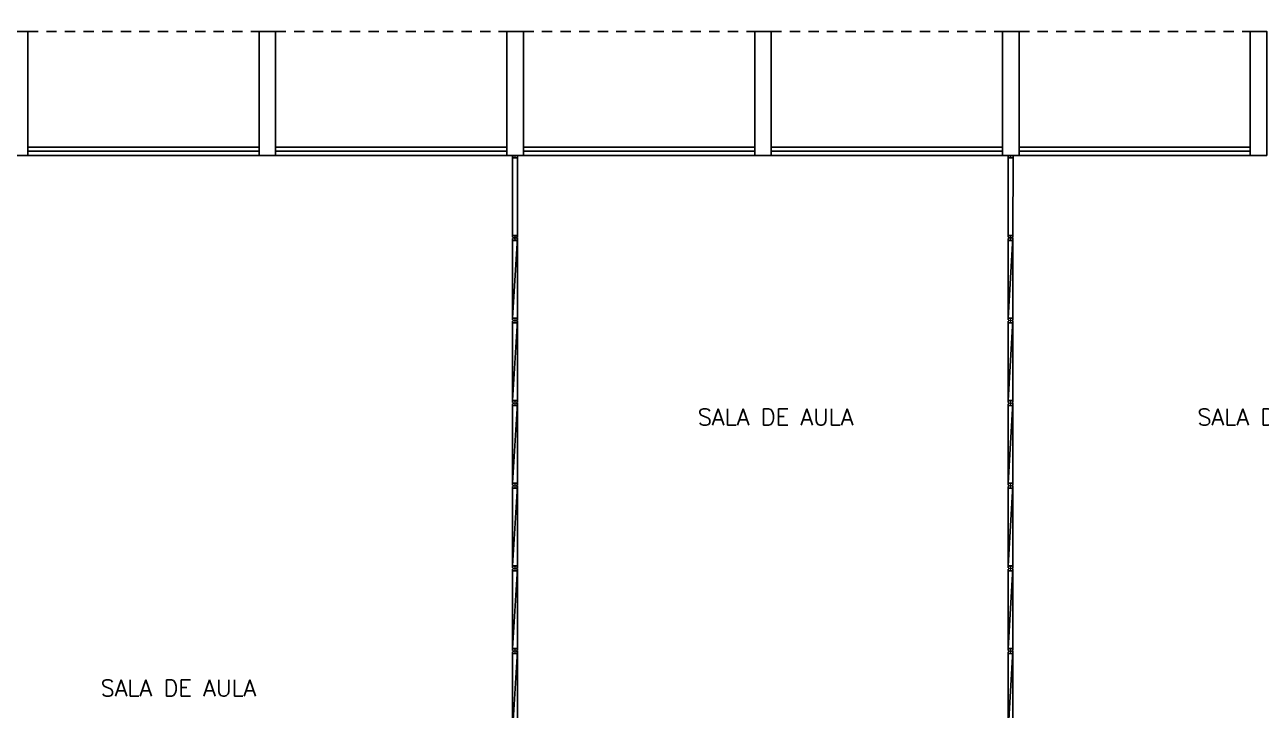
# Model space of a CAD drawing. Header units: millimetres. Extents: x 2641 to 2879, y 1208 to 1302.
# Drawn here: x 2759.09 to 2774.06, y 1285.18 to 1293.48 of the extents above; entities that cross this region are included whole.
import ezdxf
from ezdxf.enums import TextEntityAlignment as Align

# ---------------------------------------------------------------- set-up
doc = ezdxf.new("R2010")
doc.units = ezdxf.units.MM
doc.linetypes.add('HIDDEN2', pattern=[0.1875, 0.125, -0.0625])
for name, color, linetype in [('AREA', 2, 'Continuous'), ('DIV', 2, 'Continuous'), ('ESQ', 1, 'Continuous'), ('ESTR', 3, 'Continuous'), ('PROJ', 1, 'HIDDEN2'), ('TEXTOCENTROCUSTO', 2, 'Continuous')]:
    doc.layers.add(name, color=color, linetype=linetype)
doc.styles.add('1', font='romans.shx')
doc.styles.add('UNB-100', font='simplex.shx', dxfattribs={"height": 0.2})
doc.dimstyles.new('1-600', dxfattribs={"dimtxt": 1.1, "dimasz": 2.5, "dimexe": 2, "dimexo": 4, "dimgap": 0.2, "dimtad": 1, "dimdec": 0, "dimzin": 4, "dimdsep": 46, "dimlunit": 6, "dimtxsty": '1', "dimblk1": 'NONE', "dimblk2": 'NONE', "dimsah": 1, "dimcen": 0, "dimclrd": 2, "dimclre": 2, "dimclrt": 2, "dimadec": 0, "dimazin": 0, "dimtfac": 1, "dimtdec": 0, "dimtmove": 2, "dimatfit": 3, "dimldrblk": 'NONE', "dimfxl": 1, "dimtolj": 1, "dimtzin": 0, "dimarcsym": 0})

# ---------------------------------------------------------------- blocks, each defined once
blk = doc.blocks.new('PILAR-SLS')
blk.add_lwpolyline([(0, -1.5), (0.2, -1.5), (0.2, 0), (0, 0)], close=True)
blk = doc.blocks.new('*D54')
at = {"layer": 'DEFPOINTS', "color": 0, "transparency": 16777216}
for p in [(2653.93, 1299.895), (2653.93, 1293.396), (2876.13, 1293.396)]:
    blk.add_point(p, dxfattribs=at)
at = {"layer": 'TEXTOCENTROCUSTO', "color": 2, "lineweight": -2, "transparency": 16777216}
for p, q in [((2653.93, 1297.396), (2653.93, 1301.895)), ((2876.13, 1297.396), (2876.13, 1301.895)), ((2876.13, 1299.895), (2653.93, 1299.895))]:
    blk.add_line(p, q, dxfattribs=at)
at = {"layer": 'TEXTOCENTROCUSTO', "color": 2, "transparency": 16777216, "insert": (2765.03, 1300.645), "char_height": 1.1, "attachment_point": 5, "rotation": 0, "style": '1'}
blk.add_mtext('\\A1;PRC', dxfattribs=at)
blk = doc.blocks.new('_NONE')
at = {"color": 0, "linetype": 'ByBlock'}
blk.add_circle((0, 0), 0.25, dxfattribs=at)
blk = doc.blocks.new('DIVINI-SLS')
for p, q in [((-0.005, 0), (0.005, 0)), ((0.008, 0.02), (0, 0.02)), ((0, 0.001), (0, 0.02)), ((0, -0.005), (0, 0.005)), ((0, -0.02), (0, 0.001)), ((0.008, 0.03), (0.03, 0.03)), ((0.008, 0.03), (0.008, 0.02)), ((0.02, 0.006), (0.03, 0.006)), ((0.02, 0.006), (0.02, -0.006)), ((0.02, -0.004), (0.02, 0.004)), ((0.023, 0.006), (0.027, 0.006)), ((0.97, 0.03), (0.03, 0.03)), ((0.03, -0.03), (0.03, 0.03)), ((0.03, 0.009), (0.03, 0.027)), ((0.03, -0.005), (0.03, 0.005)), ((0.97, 0.03), (0.97, 0.009)), ((0.97, -0.03), (0.97, 0.03)), ((0.97, 0.009), (0.97, 0.027)), ((0.98, 0.006), (0.97, 0.006)), ((0.97, -0.005), (0.97, 0.005)), ((0.98, 0.006), (0.98, -0.006)), ((0.99, 0), (1.008, 0)), ((0.999, 0.006), (0.999, -0.006)), ((0, -0.02), (0.008, -0.02)), ((0.008, -0.03), (0.008, -0.02)), ((0.008, -0.03), (0.03, -0.03)), ((0.02, -0.006), (0.03, -0.006)), ((0.023, -0.006), (0.027, -0.006)), ((0.03, -0.009), (0.03, -0.027)), ((0.97, -0.03), (0.03, -0.03)), ((0.98, -0.006), (0.97, -0.006)), ((0.97, -0.009), (0.97, -0.027))]:
    blk.add_line(p, q)
blk = doc.blocks.new('DIVMT-SLS')
for p, q in [((-0.03, 0.03), (-0.03, 0.006)), ((-0.008, 0.03), (-0.03, 0.03)), ((-0.0185, 0.006), (-0.03, 0.006)), ((-0.0185, -0.006), (-0.0185, 0.006)), ((-0.008, 0.03), (-0.008, 0.02)), ((-0.008, 0.02), (0.008, 0.02)), ((-0.0051, 0), (0.0051, 0)), ((0.0051, 0), (-0.0051, 0)), ((-0.0051, 0), (0.0051, 0)), ((0.97, -0.03), (0, 0.03)), ((0, -0.0051), (0, 0.0051)), ((0, 0.0051), (0, -0.0051)), ((0.008, 0.03), (0.008, 0.02)), ((0.008, 0.03), (0.03, 0.03)), ((0.0205, 0.006), (0.03, 0.006)), ((0.0205, -0.006), (0.0205, 0.006)), ((0.0205, 0.006), (0.0205, -0.006)), ((0.0205, 0.006), (0.03, 0.006)), ((0.97, 0.03), (0.03, 0.03)), ((0.03, 0.006), (0.03, 0.03)), ((0.03, -0.03), (0.03, 0.03)), ((0.03, -0.005), (0.03, 0.005)), ((0.97, 0.03), (0.97, 0.009)), ((0.97, 0.009), (0.97, 0.027)), ((0.9795, 0.006), (0.97, 0.006)), ((0.97, -0.005), (0.97, 0.005)), ((0.9795, 0.006), (0.9795, -0.006)), ((1.0051, 0), (0.9949, 0)), ((1, 0.0051), (1, -0.0051)), ((-0.0185, -0.006), (-0.03, -0.006)), ((-0.03, -0.03), (-0.03, -0.006)), ((-0.008, -0.03), (-0.03, -0.03)), ((-0.008, -0.03), (-0.008, -0.02)), ((-0.008, -0.02), (0.008, -0.02)), ((0.008, -0.03), (0.008, -0.02)), ((0.008, -0.03), (0.03, -0.03)), ((0.0205, -0.006), (0.03, -0.006)), ((0.0205, -0.006), (0.03, -0.006)), ((0.03, -0.006), (0.03, -0.03)), ((0.97, -0.03), (0.03, -0.03)), ((0.9795, -0.006), (0.97, -0.006)), ((0.97, -0.009), (0.97, -0.027))]:
    blk.add_line(p, q)

msp = doc.modelspace()

# ---------------------------------------------------------------- linework, layer by layer
at = {"layer": 'DIV'}
msp.add_line((2771, 1291.888), (2771, 1291.896), dxfattribs=at)
at = {"layer": 'ESQ'}
for p, q in [((2759.13, 1291.996), (2761.93, 1291.996)), ((2762.13, 1291.996), (2764.93, 1291.996)), ((2765.13, 1291.996), (2767.93, 1291.996)), ((2768.13, 1291.996), (2770.93, 1291.996)), ((2771.13, 1291.996), (2773.93, 1291.996)), ((2759.13, 1291.946), (2761.93, 1291.946)), ((2759.13, 1291.896), (2761.93, 1291.896)), ((2762.13, 1291.946), (2764.93, 1291.946)), ((2762.13, 1291.896), (2764.93, 1291.896)), ((2765.13, 1291.946), (2767.93, 1291.946)), ((2765.13, 1291.896), (2767.93, 1291.896)), ((2768.13, 1291.946), (2770.93, 1291.946)), ((2768.13, 1291.896), (2770.93, 1291.896)), ((2771.13, 1291.946), (2773.93, 1291.946)), ((2771.13, 1291.896), (2773.93, 1291.896))]:
    msp.add_line(p, q, dxfattribs=at)
at = {"layer": 'PROJ'}
for p, q in [((2759.13, 1293.396), (2761.93, 1293.396)), ((2762.13, 1293.396), (2764.93, 1293.396)), ((2765.13, 1293.396), (2767.93, 1293.396)), ((2768.13, 1293.396), (2770.93, 1293.396)), ((2771.13, 1293.396), (2773.93, 1293.396))]:
    msp.add_line(p, q, dxfattribs=at)

# ---------------------------------------------------------------- block references
at = {"layer": 'DIV'}
for name, p, rotation in [('DIVINI-SLS', (2765.03, 1291.896), 269.8217819123598), ('DIVINI-SLS', (2771.03, 1291.896), 269.8217819123598), ('DIVMT-SLS', (2765.027, 1290.898), 270), ('DIVMT-SLS', (2771.027, 1290.898), 270), ('DIVMT-SLS', (2765.027, 1289.898), 270), ('DIVMT-SLS', (2771.027, 1289.898), 270), ('DIVMT-SLS', (2765.027, 1288.898), 270), ('DIVMT-SLS', (2771.027, 1288.898), 270), ('DIVMT-SLS', (2765.027, 1287.898), 270), ('DIVMT-SLS', (2771.027, 1287.898), 270), ('DIVMT-SLS', (2765.027, 1286.898), 270), ('DIVMT-SLS', (2771.027, 1286.898), 270), ('DIVMT-SLS', (2765.027, 1285.898), 270), ('DIVMT-SLS', (2771.027, 1285.898), 270)]:
    msp.add_blockref(name, p, dxfattribs=dict(at, rotation=rotation))
at = {"layer": 'ESTR'}
for p in [(2758.93, 1293.396), (2761.93, 1293.396), (2764.93, 1293.396), (2767.93, 1293.396), (2770.93, 1293.396), (2773.93, 1293.396)]:
    msp.add_blockref('PILAR-SLS', p, dxfattribs=at)

# ---------------------------------------------------------------- texts
at = {"layer": 'AREA', "style": 'UNB-100'}
for s, p in [('SALA DE AULA', (2768.184, 1288.63)), ('SALA DE AULA', (2774.232, 1288.63)), ('SALA DE AULA ', (2761.023, 1285.35))]:
    msp.add_text(s, height=0.2, dxfattribs=at).set_placement(p, align=Align.CENTER)

# ---------------------------------------------------------------- dimensions: what is measured, and where the dimension line sits
at = {"layer": 'TEXTOCENTROCUSTO'}
dim = msp.add_aligned_dim(p1=(2876.13, 1293.396), p2=(2653.93, 1293.396), distance=-6.499, text='PRC', dimstyle='1-600', dxfattribs=at)
dim.commit()
dim.dimension.update_dxf_attribs({"geometry": '*D54', "text_midpoint": (2765.03, 1300.645)})

doc.saveas('drawing.dxf')
